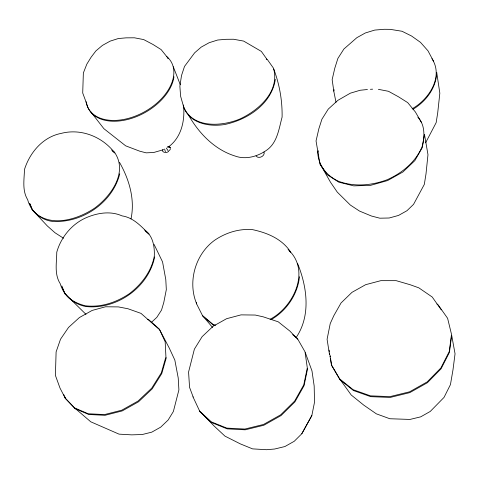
<?xml version="1.0" encoding="UTF-8"?>
<svg xmlns="http://www.w3.org/2000/svg" width="479" height="479" viewBox="0 0 479 479"><rect width="100%" height="100%" fill="white"/><g stroke="black" fill="none" stroke-linecap="round" stroke-linejoin="round"><path stroke-width="0.72" d="M162.411 150.532L162.507 149.682M130.995 218.921C135.174 199.438 129.18 179.308 119.51 162.381M292.645 334.629L297.303 338.342L305.015 351.826L307.302 367.86L303.764 384.865L294.615 401.097L280.712 414.802L263.516 424.466L244.871 429.052L226.801 428.1L211.179 421.825L199.563 411L214.023 425.921L224.95 436.118L240.344 443.889L252.577 448.877L266.605 449.709L274.659 449.015L284.879 446.548L294.25 441.273L301.818 433.729L311.847 415.538L314.523 402.192L314.17 385.984L311.979 370.914L305.309 352.64M299.471 276.808L299.465 276.778C297.615 294.603 286.448 310.823 271.042 319.703M334.126 89.699L333.809 91.1L332.151 79.646L334.773 68.287L337.875 58.45L343.892 49.02L356.861 37.679L365.339 32.973L374.746 30.081L384.212 29.291L390.235 29.351L402.019 31.261L411.581 36.027L420.484 42.344L427.986 50.81L433.555 61.282M319.972 163.704L330.552 182.313L337.3 192.151L350.341 205.048L359.495 211.059L371.411 216.005L379.805 218.196L389.17 218.005L398.534 215.43L406.952 210.718L413.545 204.365L424.316 184.409L426.005 173.883L427.975 154.669L424.466 134.324L422.28 147.598L414.85 160.615L402.869 172.015L387.571 180.565L370.59 185.343L353.741 185.87L338.791 182.17L327.217 174.709L320.08 164.333L317.948 152.13L318.278 150.705M275.323 79.508L275.317 79.484C271.515 103.985 247.721 119.612 224.974 124.456C209.622 127.055 189.894 123.69 183.768 107.326M166.339 357.603L161.752 373.602L152.172 388.882L138.515 401.797L122.211 410.928L105.003 415.305L88.741 414.491L75.113 408.659L65.449 398.54L60.019 388.098L55.408 375.41L56.109 351.879L60.516 339.222L68.545 327.42L79.424 317.529L92.136 310.434L105.536 306.776L118.409 306.907L127.983 308.757L140.994 313.374L159.711 329.839L169.273 348.089L174.835 360.082L178.218 377.955L178.901 389.912L173.374 411.485L168.153 420.005L160.704 427.142L151.771 432.154L142.281 434.519L131.719 434.86L119.026 434.136L90.77 421.807L74.616 407.934L64.946 397.81L63.671 394.313M154.669 256.954L154.663 256.924C148.484 287.532 116.559 309.949 85.723 306.506C73.652 304.171 63.707 295.621 60.24 283.736C54.145 274.102 56.69 262.899 56.767 252.199C61.192 236.321 73.209 222.364 88.819 216.652C99.44 212.586 111.385 211.101 122.037 215.879C133.443 217.568 141.203 226.357 148.975 234.045L145.58 231.297M119.762 173.853L119.762 173.829C112.487 202.958 81.849 223.37 52.295 221.394C40.362 219.765 30.782 211.353 27.668 199.713C22.022 190.486 24.213 179.697 24.477 169.494C29.842 152.442 42.984 136.898 61.168 133.396C81.095 128.162 102.524 136.76 114.828 152.981L112.547 151.256M170.398 148.969L169.434 150.681M301.818 433.729L311.847 415.538M425.597 142.808L436.153 122.648L437.704 112.888L439.836 93.183L436.698 72.371C436.339 87.98 425.873 101.494 412.94 109.326M296.046 337.665C311.158 315.631 307.069 286.658 297.489 263.276M151.178 322.589L156.831 317.349L161.531 310.063L163.794 302.429L166.321 289.597L165.794 279.61L162.561 261.917L154.094 244.44M167.596 147.49C181.2 138.323 185.205 120.756 183.493 105.278M270.096 319.283C293.645 307.015 311.17 270.318 288.053 249.529M412.132 108.757C428.759 99.626 443.859 76.76 431.938 58.666M163.764 149.622L153.705 152.496L146.149 152.843L139.682 151.166L125.672 145.838L103.853 128.647L90.543 111.523M367.447 89.501L360.094 90.274L350.341 93.177L337.821 100.374L328.235 109.14L321.906 119.229L318.888 128.671L316.044 140.94L317.948 152.13M370.411 89.31L372.626 89.172M378.398 89.339L388.487 91.297L398.324 96.704L407.713 102.62L415.389 111.99L421.316 122.211M164.584 152.627L162.597 151.292M215.712 325.259L212.91 324.289L202.455 315.469L212.538 327.474M214.658 325.534L213.257 325.049L202.809 316.23L196.504 303.668L196.402 302.243M147.664 319.427L149.023 319.912L159.297 329.061L165.171 341.749L165.926 356.831L161.333 372.842L151.741 388.128L138.066 401.049L121.75 410.198L104.53 414.575L88.25 413.766L74.616 407.934M168.422 146.394L170.302 147.364L170.488 148.125L167.602 146.37M266.264 59.067L267.551 59.809L273.491 68.198C280.197 91.393 258.534 110.517 239.524 119.163C221.184 126.6 192.366 128.546 183.439 106.488L183.331 105.087M63.563 238.267L55.001 232.758L47.343 225.968L32.225 209.82L29.614 203.258M436.89 304.003L438.111 304.836L447.608 318.301L451.517 334.384L449.26 351.526L440.896 367.95L427.196 381.895L409.593 391.81L389.972 396.618L370.477 395.858L353.149 389.702L339.713 378.937L331.402 364.77L330.007 355.993M289.478 251.176L290.645 252.038M111.589 150.011L114.439 152.166C128.372 172.189 111.026 196.127 94.561 208.185C76.874 220.011 48.409 228.561 32.225 209.82M144.634 230.07C153.035 235.698 154.753 246.775 154.292 256.187C151.418 271.563 141.562 284.269 129.408 293.669C116.439 302.387 101.039 307.716 85.286 305.776C75.46 303.327 64.881 297.752 62.192 287.22M85.98 314.368L64.617 293.334M290.633 252.02C281.945 238.835 267.396 232.842 252.541 229.639C239.051 228.483 225.825 232.686 214.694 240.213C195.312 254.139 187.385 281.903 196.683 303.884M417.844 117.235C425.316 125.007 424.711 136.946 422.119 146.682C415.616 162.058 402.3 172.907 387.367 179.661C371.74 185.511 354.436 187.151 338.551 181.284C326.45 175.697 317.763 164.944 317.703 151.244M256.073 155.986C258.546 159.435 265.48 156.004 264.019 151.945M339.713 378.937L351.215 395.001L363.789 405.15L376.35 413.838L389.84 418.742L409.958 419.43L420.67 416.856L430.25 411.449L444.027 397.402L450.446 384.601L452.984 369.854L455.05 353.789L451.667 335.204L449.422 352.37L441.069 368.788L427.388 382.721L409.796 392.624L390.199 397.426L370.716 396.66L353.406 390.505L339.982 379.745L331.678 365.579L330.51 358.268M266.995 59.378L261.348 51.403L243.655 41.086L233.542 39.248L226.094 39.308L217.723 40.014L209.179 42.697L201.24 47.092L194.66 52.792L184.511 66.419L181.511 75.532L179.876 86.184L180.601 96.195L183.595 106.727M441.297 309.889L432.226 297.022L418.808 287.831L410.269 284.766L396.181 280.664L380.841 280.658L365.651 284.682L351.975 292.346L341.042 302.968L333.869 315.607L330.241 323.541L327.085 339.294L329.528 354.682M166.273 148.041L168.626 151.424A4.329 2.946 -29.3 0 1 165.572 152.645L164.638 149.029M188.642 115.307C199.013 133.413 214.574 149.58 234.908 155.98C245.332 159.86 256.912 156.741 265.869 150.735C277.329 143.311 278.796 129.192 282.095 117.127C282.394 100.656 279.532 84.49 273.754 69.072M297.615 339.18L289.933 331.115L278.239 321.816L263.408 316.888L255.295 315.05L241.039 314.871L226.573 318.709L213.203 326.193L202.132 336.647L194.384 349.149L188.576 372.045L189.564 387.373L193.181 397.043M192.983 396.84L199.959 411.748L211.574 422.574L227.178 428.855L245.236 429.807L263.863 425.232L281.041 415.574L294.926 401.881L304.069 385.661L307.596 368.626M30.075 204.036L32.686 210.604M61.833 285.915L65.066 294.064M173.278 66.719L180.254 84.609M86.513 103.242L82.711 92.998L83.358 72.97L86.825 64.15L91.112 57.199L95.884 50.924L102.428 45.403L110.134 41.14L118.283 38.542L126.103 37.853L134.449 37.805L143.7 39.583L152.975 44.469L161.13 49.588L168.386 58.618A47.469 30.327 -29.2 0 0 167.369 57.66M64.683 396.438L65.449 398.54M333.582 90.196L336.007 102.296M330.049 355.346L330.282 356.807M329.073 350.143L329.307 351.604M329.54 353.071L329.774 354.532M183.613 105.224L183.714 106.625M173.967 76.79L173.967 76.814A47.469 30.327 -29.2 0 1 131.204 118.493A47.469 30.327 -29.2 0 1 86.729 103.823M166.506 56.36A47.505 30.327 -29.2 0 1 144.892 111.583A47.505 30.327 -29.2 0 1 86.076 101.65"/></g></svg>
